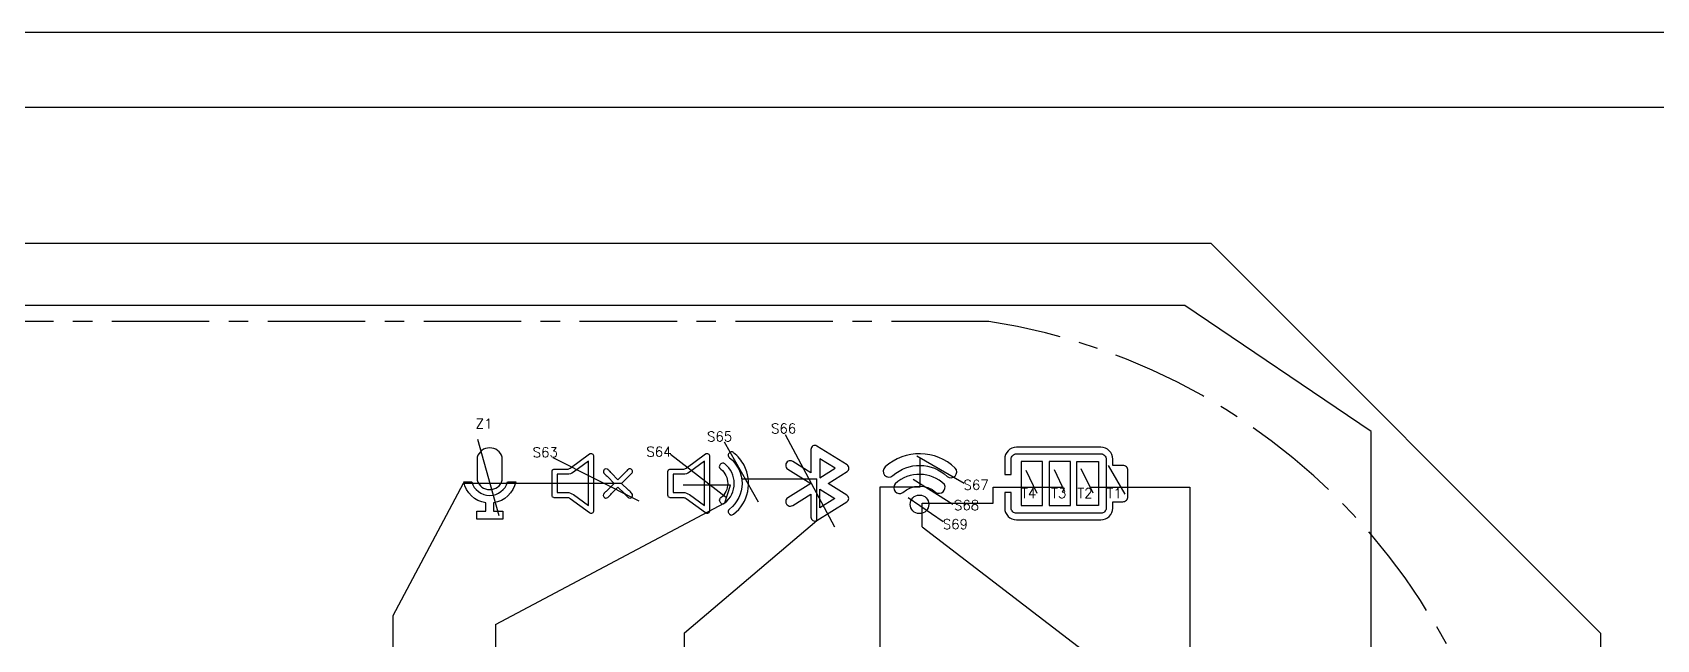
# Model space of a CAD drawing. Header units: millimetres. Extents: x 1653 to 3206, y -200 to 97.
# Drawn here: x 2433 to 2495.5, y -71.7 to -48.4 of the extents above; entities that cross this region are included whole.
import ezdxf
from ezdxf.enums import TextEntityAlignment as Align

# ---------------------------------------------------------------- set-up
doc = ezdxf.new("R2010")
doc.units = ezdxf.units.MM
doc.header["$LTSCALE"] = 3
doc.linetypes.add('CENTER', pattern=[2, 1.25, -0.25, 0.25, -0.25])
doc.layers.add('DIM', color=4, linetype='Continuous')
doc.layers.add('SEG', color=3, linetype='Continuous')
doc.styles.add('romans', font='romans.shx')

# ---------------------------------------------------------------- blocks, each defined once
blk = doc.blocks.new('T')
for points in [[(0, 0), (297, 0), (297, 210), (0, 210)], [(4, 4), (293, 4), (293, 206), (4, 206)]]:
    blk.add_lwpolyline(points, close=True)

msp = doc.modelspace()

# ---------------------------------------------------------------- linework, layer by layer
at = {"linetype": 'Continuous'}
msp.add_lwpolyline([(2378.323, -71.51), (2378.323, -95.51), (2393.323, -110.51), (2478.323, -110.51), (2493.323, -95.51), (2493.323, -71.51), (2478.323, -56.51), (2393.323, -56.51)], close=True, dxfattribs=at)
at = {"linetype": 'CENTER'}
msp.add_lwpolyline([(2469.762, -59.51), (2402.823, -59.51, 0.895837), (2402.823, -107.51), (2469.762, -107.51, 0.856686)], format="xyb", close=True, dxfattribs=at)
at = {"ltscale": 5.567185}
for points in [[(2450.073, -65.619, 0.751312), (2451.033, -65.619), (2451.033, -64.732, 0.751312), (2450.073, -64.732)], [(2449.861, -65.68, 0.752009), (2451.244, -65.68), (2451.553, -65.68, -0.316474), (2450.703, -66.489), (2450.703, -66.81), (2451.053, -66.81), (2451.053, -67.11), (2450.053, -67.11), (2450.053, -66.81), (2450.403, -66.81), (2450.403, -66.489, -0.316474), (2449.553, -65.68)]]:
    msp.add_lwpolyline(points, format="xyb", close=True, dxfattribs=at)
for points in [[(2464.299, -66.191), (2463.576, -65.74), (2464.309, -65.284, 0.555192), (2464.309, -65.029), (2463.143, -64.304, 0.58859), (2462.914, -64.431), (2462.914, -65.328), (2462.216, -64.893, 1), (2462.031, -65.19), (2462.914, -65.74), (2462.031, -66.291, 1), (2462.216, -66.588), (2462.914, -66.153), (2462.914, -67.038, 0.58859), (2463.143, -67.165), (2464.299, -66.445, 0.555192)], [(2470.825, -64.352, 0.414214), (2470.375, -64.802), (2470.375, -65.395), (2470.625, -65.395), (2470.625, -64.802, -0.414214), (2470.825, -64.602), (2474.08, -64.602, -0.414214), (2474.28, -64.802), (2474.28, -66.688, -0.414214), (2474.08, -66.888), (2470.825, -66.888, -0.414214), (2470.625, -66.688), (2470.625, -66.095), (2470.375, -66.095), (2470.375, -66.688, 0.414214), (2470.825, -67.138), (2474.08, -67.138, 0.414214), (2474.53, -66.688), (2474.53, -66.445), (2474.918, -66.445, 0.414214), (2475.118, -66.245), (2475.118, -65.245, 0.414214), (2474.918, -65.045), (2474.53, -65.045), (2474.53, -64.802, 0.414214), (2474.08, -64.352)], [(2454.55, -64.689), (2454.55, -66.793, -0.613749), (2454.391, -66.873), (2453.654, -66.33, 0.170117), (2453.535, -66.291), (2453.051, -66.29, -0.053353), (2453.015, -66.287, -0.353166), (2452.953, -66.221), (2452.952, -66.212, -0.024643), (2452.951, -66.19), (2452.951, -65.29, -0.039381), (2452.953, -65.26, -0.380477), (2453.023, -65.192, -0.034324), (2453.051, -65.19), (2453.535, -65.19, 0.171528), (2453.653, -65.151), (2454.391, -64.608, -0.615264)], [(2453.772, -65.312, -0.17176), (2453.535, -65.39), (2453.151, -65.39), (2453.151, -66.091), (2453.536, -66.091, -0.170393), (2453.773, -66.169), (2454.35, -66.595), (2454.35, -64.886)], [(2458.856, -66.873), (2458.118, -66.33, 0.169935), (2458, -66.291), (2457.515, -66.29, -0.053294), (2457.48, -66.287, -0.353312), (2457.417, -66.221), (2457.416, -66.212, -0.024646), (2457.415, -66.19), (2457.415, -65.29, -0.039391), (2457.417, -65.26, -0.380552), (2457.488, -65.192, -0.03428), (2457.515, -65.19), (2457.999, -65.19, 0.171528), (2458.118, -65.151), (2458.856, -64.608, -0.614387), (2459.015, -64.688), (2459.015, -66.792, -0.615094)], [(2457.999, -65.39), (2457.615, -65.39), (2457.615, -66.091), (2458, -66.091, -0.170304), (2458.237, -66.169), (2458.815, -66.595), (2458.815, -64.886), (2458.237, -65.312, -0.17176)], [(2459.447, -65.19, -0.486309), (2459.447, -66.291, 0.057225), (2459.41, -66.327, 0.278028), (2459.395, -66.415, 0.130869), (2459.466, -66.507, 0.253658), (2459.546, -66.519, 0.088349), (2459.601, -66.488, 0.486211), (2459.601, -64.993, 0.057138), (2459.558, -64.966, 0.278535), (2459.469, -64.972, 0.130453), (2459.396, -65.063, 0.253687), (2459.403, -65.144, 0.08827)], [(2459.786, -64.757, -0.486214), (2459.786, -66.724, 0.066218), (2459.747, -66.763, 0.267337), (2459.735, -66.847, 0.130191), (2459.806, -66.94, 0.253627), (2459.886, -66.952, 0.088388), (2459.941, -66.921, 0.362028), (2460.343, -65.042, 0.106028), (2459.941, -64.56, 0.064392), (2459.893, -64.531, 0.267081), (2459.808, -64.539, 0.130471), (2459.736, -64.631, 0.254098), (2459.743, -64.711, 0.088438)], [(2466.069, -65.441, -0.391818), (2468.16, -65.475, 0.918019), (2468.471, -65.15, 0.391818), (2465.769, -65.106, 0.990681)], [(2454.98, -65.193, 0.078958), (2454.946, -65.225, 0.262241), (2454.931, -65.31, 0.121019), (2454.981, -65.385, 0.011741), (2455.098, -65.49), (2455.348, -65.74), (2455.098, -65.991, -0.020267), (2455.035, -66.046, 0.050668), (2454.958, -66.123), (2454.951, -66.132, 0.039011), (2454.937, -66.156, 0.284381), (2454.942, -66.251, 0.079318), (2454.975, -66.284, 0.2621), (2455.06, -66.299, 0.120958), (2455.135, -66.249, 0.011773), (2455.24, -66.132), (2455.49, -65.882), (2455.74, -66.132, -0.020438), (2455.795, -66.195, 0.050601), (2455.872, -66.273), (2455.881, -66.279, 0.038996), (2455.905, -66.293, 0.284439), (2456, -66.288, 0.079338), (2456.033, -66.256, 0.262095), (2456.048, -66.171, 0.120924), (2455.998, -66.096, 0.011628), (2455.881, -65.99), (2455.631, -65.74), (2456.02, -65.352, 0.598142), (2455.969, -65.183, 0.299728), (2455.855, -65.221, -0.008159), (2455.795, -65.293), (2455.49, -65.599), (2455.24, -65.349, -0.020305), (2455.185, -65.286, 0.05067), (2455.107, -65.208), (2455.098, -65.202, 0.03903), (2455.074, -65.188, 0.284564)], [(2466.456, -66.093, -0.391484), (2467.721, -66.086, 0.73687), (2468.06, -65.786, 0.3982), (2466.16, -65.754, 0.878402)]]:
    msp.add_lwpolyline(points, format="xyb", close=True)
for points in [[(2463.264, -64.791), (2463.264, -65.522), (2463.851, -65.157)], [(2471.005, -66.588), (2471.83, -66.588), (2471.83, -64.902), (2471.005, -64.902)], [(2472.08, -66.588), (2472.905, -66.588), (2472.905, -64.902), (2472.08, -64.902)], [(2473.98, -66.588), (2473.155, -66.588), (2473.155, -64.902), (2473.98, -64.902)], [(2463.264, -66.678), (2463.264, -65.958), (2463.842, -66.318)]]:
    msp.add_lwpolyline(points, close=True)
msp.add_circle((2467.095, -66.544), 0.358)
at = {"layer": 'DIM', "ltscale": 5.567185}
msp.add_line((2450.913, -66.989), (2450.092, -64.052), dxfattribs=at)
at = {"layer": 'DIM'}
for p, q in [((2459.578, -64.145), (2460.889, -66.45)), ((2461.924, -63.856), (2463.819, -67.413)), ((2452.987, -64.746), (2456.288, -66.405)), ((2457.518, -64.611), (2459.662, -66.281)), ((2466.988, -64.684), (2468.813, -65.729)), ((2466.848, -65.572), (2468.373, -66.543)), ((2471.184, -65.225), (2471.607, -66.117)), ((2472.278, -65.204), (2472.68, -66.045)), ((2473.305, -65.168), (2473.764, -66.107)), ((2474.361, -65.048), (2475.004, -66.159)), ((2466.654, -66.277), (2468.007, -67.202))]:
    msp.add_line(p, q, dxfattribs=at)
at = {"layer": 'SEG', "ltscale": 5.567185}
for p, q in [((2467.111, -64.755), (2467.111, -65.888)), ((2460.251, -65.559), (2463.143, -65.559)), ((2463.143, -67.165), (2463.143, -65.559)), ((2449.535, -65.74), (2446.824, -70.826)), ((2455.631, -65.74), (2449.535, -65.74)), ((2459.815, -65.81), (2458, -65.81)), ((2459.601, -66.488), (2459.815, -65.81)), ((2467.111, -65.888), (2465.563, -65.888)), ((2465.563, -65.888), (2465.563, -72.202)), ((2469.936, -66.503), (2469.936, -65.878)), ((2469.936, -65.878), (2472.634, -65.878)), ((2473.654, -65.882), (2477.501, -65.882)), ((2477.501, -65.882), (2477.501, -72.808)), ((2450.779, -71.17), (2459.601, -66.488)), ((2467.204, -67.408), (2467.204, -66.503)), ((2467.204, -66.503), (2469.936, -66.503)), ((2458.052, -71.488), (2463.143, -67.165)), ((2467.204, -67.408), (2473.534, -72.267)), ((2446.824, -70.826), (2446.824, -75.515)), ((2450.779, -71.17), (2450.779, -72.784)), ((2458.052, -83.125), (2458.052, -71.488))]:
    msp.add_line(p, q, dxfattribs=at)
msp.add_lwpolyline([(2459.582, -103.453), (2459.582, -104.762), (2443.443, -106.634), (2443.443, -110.884), (2447.875, -110.884), (2460.612, -110.884), (2460.612, -108.064), (2473.809, -108.064), (2484.48, -100.626), (2484.48, -63.738), (2477.308, -58.899), (2409.066, -58.899), (2409.066, -73.674)], dxfattribs=at)

# ---------------------------------------------------------------- block references
at = {"xscale": 0.7200000000000001, "yscale": 0.7200000000000001, "zscale": 0.7200000000000001}
msp.add_blockref('T', (2369.936, -199.603), dxfattribs=at)

# ---------------------------------------------------------------- texts
at = {"layer": 'DIM', "color": 1, "style": 'romans'}
msp.add_text('Z1', height=0.377, dxfattribs=at).set_placement((2450.336, -63.442), align=Align.MIDDLE)
at = {"layer": 'DIM', "style": 'romans'}
for s, p in [('S65', (2459.401, -63.937)), ('S66', (2461.866, -63.627)), ('S63', (2452.691, -64.542)), ('S64', (2457.068, -64.522)), ('S67', (2469.274, -65.795)), ('T4', (2471.295, -66.115)), ('T3', (2472.456, -66.115)), ('T2', (2473.465, -66.115)), ('T1', (2474.59, -66.115)), ('S68', (2468.905, -66.576)), ('S69', (2468.477, -67.308))]:
    msp.add_text(s, height=0.377, dxfattribs=at).set_placement(p, align=Align.MIDDLE)

doc.saveas('drawing.dxf')
